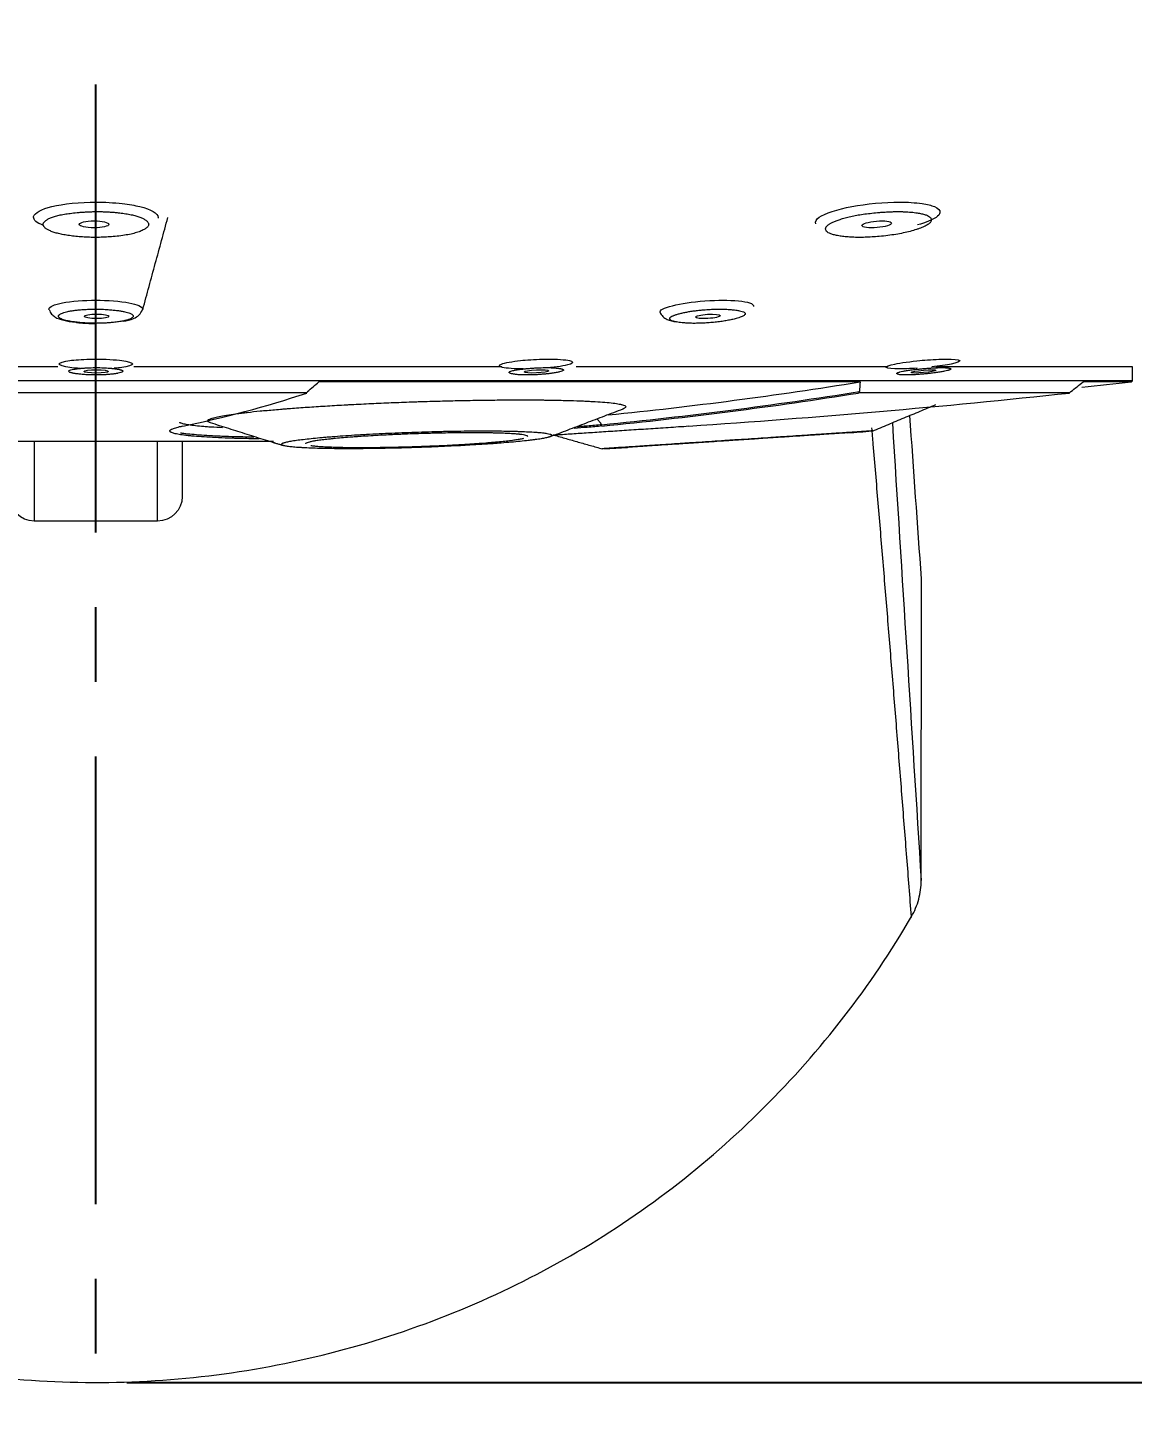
# Model space of a CAD drawing. Header units: inches. Extents: x 1105 to 1525, y -292 to 302.
# Drawn here: x 1222.83 to 1245.21, y 144.93 to 172.95 of the extents above; entities that cross this region are included whole.
import ezdxf

# ---------------------------------------------------------------- set-up
doc = ezdxf.new("R2010")
doc.units = ezdxf.units.IN
doc.header["$LTSCALE"] = 2.42
doc.header["$MEASUREMENT"] = 0
doc.header["$PDMODE"] = 3
doc.header["$PDSIZE"] = 0.3125
doc.linetypes.add('CENTER2', pattern=[1.125, 0.75, -0.125, 0.125, -0.125])
doc.layers.get('0').update_dxf_attribs({"linetype": 'CONTINUOUS'})
doc.layers.get('Defpoints').update_dxf_attribs({"linetype": 'CONTINUOUS'})
doc.layers.add('CENTER', color=1, linetype='CENTER2')
doc.layers.add('DIM', color=3, linetype='CONTINUOUS', lineweight=18)
doc.styles.get("Standard").update_dxf_attribs({"font": 'arial.ttf', "width": 0.8})
doc.dimstyles.new('ISO-25', dxfattribs={"dimtxt": 5, "dimasz": 2.5, "dimexe": 1.25, "dimexo": 0.625, "dimgap": 2, "dimtad": 1, "dimtih": 1, "dimtoh": 1, "dimdec": 1, "dimdsep": 46, "dimtxsty": 'Standard', "dimcen": 0, "dimclrd": 3, "dimclre": 3, "dimclrt": 4, "dimadec": 0, "dimazin": 0, "dimtfac": 1, "dimtdec": 1, "dimtmove": 0, "dimatfit": 3, "dimfxl": 1, "dimarcsym": 0})

# ---------------------------------------------------------------- blocks, each defined once
blk = doc.blocks.new('*D38')
at = {"layer": 'Defpoints', "color": 0, "transparency": 16777216}
for p in [(1224.209, 195.519), (1322.64, 195.519), (1224.209, 145.494)]:
    blk.add_point(p, dxfattribs=at)
at = {"layer": 'DIM', "color": 3, "lineweight": -2, "transparency": 16777216}
for p, q in [((1224.834, 195.519), (1323.89, 195.519)), ((1322.64, 190.519), (1322.64, 175.06)), ((1322.64, 150.494), (1322.64, 165.954)), ((1224.834, 145.494), (1323.89, 145.494))]:
    blk.add_line(p, q, dxfattribs=at)
at = {"layer": 'DIM', "color": 3, "transparency": 16777216}
for points in [[(1321.806, 190.519), (1323.473, 190.519), (1322.64, 195.519)], [(1321.806, 150.494), (1323.473, 150.494), (1322.64, 145.494)]]:
    blk.add_solid(points, dxfattribs=at)
at = {"layer": 'DIM', "color": 4, "transparency": 16777216, "insert": (1322.64, 170.507), "char_height": 5, "attachment_point": 5}
blk.add_mtext('50', dxfattribs=at)
blk = doc.blocks.new('*D41')
at = {"layer": 'Defpoints', "color": 0, "transparency": 16777216}
for p in [(1166.209, 175.449), (1282.209, 175.449), (1282.209, 120.66)]:
    blk.add_point(p, dxfattribs=at)
at = {"layer": 'DIM', "color": 3, "lineweight": -2, "transparency": 16777216}
for p, q in [((1166.209, 174.824), (1166.209, 119.41)), ((1282.209, 174.824), (1282.209, 119.41)), ((1171.209, 120.66), (1217.979, 120.66)), ((1277.209, 120.66), (1230.438, 120.66))]:
    blk.add_line(p, q, dxfattribs=at)
at = {"layer": 'DIM', "color": 3, "transparency": 16777216}
for points in [[(1171.209, 121.493), (1171.209, 119.826), (1166.209, 120.66)], [(1277.209, 121.493), (1277.209, 119.826), (1282.209, 120.66)]]:
    blk.add_solid(points, dxfattribs=at)
at = {"layer": 'DIM', "color": 4, "transparency": 16777216, "insert": (1224.209, 120.66), "char_height": 5, "attachment_point": 5}
blk.add_mtext('116', dxfattribs=at)

msp = doc.modelspace()

# ---------------------------------------------------------------- linework, layer by layer
at = {"linetype": 'Continuous', "lineweight": 18, "extrusion": (-1, -2.22045e-16, 0)}
for p, q in [((1223.442, 166.074), (1216.058, 166.074)), ((1232.435, 166.074), (1224.977, 166.074)), ((1240.248, 166.074), (1233.937, 166.074)), ((1245.209, 166.074), (1241.227, 166.074)), ((1245.209, 165.79), (1245.209, 166.074)), ((1245.209, 165.79), (1203.209, 165.79)), ((1239.691, 165.771), (1228.729, 165.771)), ((1245.189, 165.771), (1244.211, 165.771)), ((1245.189, 165.771), (1245.209, 165.79)), ((1228.485, 165.546), (1219.932, 165.546)), ((1228.494, 165.574), (1228.485, 165.546)), ((1239.659, 165.546), (1239.678, 165.574)), ((1243.936, 165.546), (1239.659, 165.546)), ((1243.964, 165.574), (1243.936, 165.546)), ((1227.81, 164.56), (1220.601, 164.56)), ((1225.959, 164.56), (1225.959, 163.449)), ((1225.459, 162.949), (1222.959, 162.949)), ((1240.931, 155.665), (1240.937, 161.781)), ((1240.937, 161.777), (1240.937, 161.781))]:
    msp.add_line(p, q, dxfattribs=at)
at = {"linetype": 'Continuous', "lineweight": 13, "extrusion": (-1, -2.22045e-16, 0)}
for p, q in [((1222.959, 164.56), (1222.959, 162.949)), ((1225.459, 162.949), (1225.459, 164.56))]:
    msp.add_line(p, q, dxfattribs=at)
at = {"linetype": 'Continuous', "lineweight": 18}
for radius, start, end in [(196.816, 275.82557, 276.11928), (197.316, 274.4284, 274.56944), (197.316, 272.9915, 273.12891)]:
    msp.add_arc((1224.209, 361.465), radius, start, end, dxfattribs=at)
at = {"linetype": 'Continuous', "lineweight": 18, "extrusion": (0, 0, -1)}
for centre, start, end in [((-1222.959, 163.449), 270, 0), ((-1225.459, 163.449), 180, 270)]:
    msp.add_arc(centre, 0.5, start, end, dxfattribs=at)
at = {"linetype": 'Continuous', "lineweight": 18}
for centre, major_axis, ratio in [((1224.172, 168.963), (-0.3, 0), 0.234091), ((1240.03, 168.963), (-0.299, -0.025), 0.219973), ((1224.225, 167.098), (-0.25, 0), 0.183197), ((1236.607, 167.098), (-0.249, -0.016), 0.172149), ((1224.218, 165.983), (0.25, 0), 0.132307), ((1233.135, 165.983), (0.25, 0.011), 0.124328), ((1240.977, 165.983), (0.249, 0.021), 0.101353)]:
    msp.add_ellipse(centre, major_axis=major_axis, ratio=ratio, dxfattribs=at)
for centre, major_axis, ratio, start_param, end_param in [((1225.909, 361.465), (0, -196.803), 0.660789, 0.066791, 0.106182), ((1221.897, 361.465), (0, -197.001), 0.31962, 0.06475, 0.104818), ((1226.039, 361.465), (0, 196.975), 0.660789, 3.206342, 3.246572), ((1226.039, 361.465), (0, 197.001), 0.660789, 3.206342, 3.24641), ((1223.728, 361.465), (0, -197.001), 0.980409, 0.06475, 0.104818), ((1239.865, 155.42), (-0.865, 0.502), 0.150777, 3.018026, 3.249394)]:
    msp.add_ellipse(centre, major_axis=major_axis, ratio=ratio, start_param=start_param, end_param=end_param, dxfattribs=at)
at = {"linetype": 'Continuous', "lineweight": 13}
for points, knots in [([(1222.948, 169.12), (1222.965, 169.195), (1223.109, 169.274), (1223.544, 169.379), (1223.897, 169.414), (1224.385, 169.414), (1224.573, 169.403), (1224.744, 169.384)], [0, 0, 0, 0, 0.375467, 0.375467, 0.775467, 0.775467, 1, 1, 1, 1]), ([(1224.744, 169.384), (1224.878, 169.369), (1225.001, 169.348), (1225.325, 169.269), (1225.471, 169.183), (1225.471, 169.099), (1225.47, 169.093), (1225.468, 169.086)], [0, 0, 0, 0, 0.288645, 0.288645, 0.946648, 0.946648, 1, 1, 1, 1]), ([(1238.794, 168.976), (1238.78, 169.018), (1238.803, 169.063), (1238.976, 169.184), (1239.237, 169.27), (1239.814, 169.379), (1240.196, 169.414), (1240.654, 169.414), (1240.815, 169.403), (1240.948, 169.384)], [0, 0, 0, 0, 0.176817, 0.176817, 0.498206, 0.498206, 0.819594, 0.819594, 1, 1, 1, 1]), ([(1240.948, 169.384), (1241.052, 169.369), (1241.139, 169.348), (1241.278, 169.291), (1241.315, 169.247), (1241.308, 169.199)], [0, 0, 0, 0, 0.421441, 0.421441, 1, 1, 1, 1]), ([(1223.257, 167.238), (1223.256, 167.241), (1223.256, 167.244), (1223.255, 167.29), (1223.371, 167.343), (1223.7, 167.404), (1223.98, 167.426), (1224.435, 167.426), (1224.717, 167.404), (1225.042, 167.344), (1225.161, 167.291), (1225.161, 167.244), (1225.161, 167.241), (1225.16, 167.238)], [0, 0, 0, 0, 0.016101, 0.016101, 0.257961, 0.257961, 0.499821, 0.499821, 0.741681, 0.741681, 0.983541, 0.983541, 1, 1, 1, 1]), ([(1235.642, 167.175), (1235.634, 167.198), (1235.65, 167.224), (1235.771, 167.29), (1235.977, 167.343), (1236.398, 167.404), (1236.702, 167.426), (1237.129, 167.426), (1237.354, 167.404), (1237.51, 167.356), (1237.538, 167.329), (1237.534, 167.301)], [0, 0, 0, 0, 0.127243, 0.127243, 0.36952, 0.36952, 0.611797, 0.611797, 0.854075, 0.854075, 1, 1, 1, 1]), ([(1240.733, 154.935), (1240.718, 155.135), (1240.687, 155.535), (1240.64, 156.135), (1240.593, 156.735), (1240.546, 157.335), (1240.499, 157.934), (1240.451, 158.533), (1240.403, 159.132), (1240.355, 159.73), (1240.307, 160.328), (1240.258, 160.926), (1240.209, 161.524), (1240.16, 162.121), (1240.11, 162.718), (1240.06, 163.315), (1240.01, 163.912), (1239.967, 164.42), (1239.941, 164.729), (1239.932, 164.839)], [0, 0, 0, 0, 0.060672, 0.12131, 0.181915, 0.242485, 0.303022, 0.363525, 0.423995, 0.48443, 0.544832, 0.6052, 0.665534, 0.725835, 0.786101, 0.846335, 0.906534, 0.9667, 1, 1, 1, 1])]:
    msp.add_open_spline(points, degree=3, knots=knots, dxfattribs=at)
at = {"linetype": 'Continuous', "lineweight": 18}
for points, knots in [([(1223.135, 168.945), (1223.016, 168.994), (1222.946, 169.052), (1222.946, 169.111), (1222.947, 169.116), (1222.948, 169.12)], [0, 0, 0, 0, 0.918804, 0.918804, 1, 1, 1, 1]), ([(1224.66, 169.199), (1224.633, 169.202), (1224.581, 169.207), (1224.5, 169.213), (1224.418, 169.218), (1224.336, 169.221), (1224.253, 169.222), (1224.169, 169.221), (1224.084, 169.219), (1223.999, 169.215), (1223.913, 169.209), (1223.809, 169.2), (1223.692, 169.187), (1223.57, 169.169), (1223.461, 169.148), (1223.368, 169.123), (1223.29, 169.095), (1223.239, 169.071), (1223.207, 169.051), (1223.188, 169.037), (1223.172, 169.023), (1223.159, 169.009), (1223.15, 168.995), (1223.144, 168.981), (1223.141, 168.967), (1223.142, 168.953), (1223.145, 168.939), (1223.152, 168.925), (1223.163, 168.91), (1223.176, 168.896), (1223.193, 168.882), (1223.222, 168.862), (1223.268, 168.836), (1223.341, 168.807), (1223.427, 168.781), (1223.528, 168.758), (1223.643, 168.738), (1223.77, 168.722), (1223.905, 168.709), (1224.042, 168.701), (1224.181, 168.698), (1224.32, 168.7), (1224.461, 168.707), (1224.607, 168.718), (1224.755, 168.736), (1224.894, 168.759), (1225.013, 168.788), (1225.113, 168.821), (1225.177, 168.852), (1225.219, 168.878), (1225.244, 168.898), (1225.262, 168.918), (1225.274, 168.938), (1225.28, 168.958), (1225.279, 168.978), (1225.271, 168.997), (1225.257, 169.017), (1225.237, 169.037), (1225.204, 169.061), (1225.156, 169.088), (1225.084, 169.117), (1224.999, 169.142), (1224.899, 169.165), (1224.786, 169.184), (1224.703, 169.194), (1224.66, 169.199)], [0, 0, 0, 0, 0.012643, 0.025015, 0.037203, 0.049295, 0.061385, 0.073564, 0.085922, 0.098545, 0.111515, 0.124906, 0.146872, 0.167908, 0.188379, 0.208679, 0.229213, 0.250373, 0.259612, 0.268709, 0.277687, 0.286569, 0.29538, 0.304147, 0.312893, 0.321647, 0.330432, 0.339276, 0.348203, 0.357237, 0.366403, 0.375722, 0.397463, 0.418362, 0.438776, 0.459088, 0.479687, 0.500944, 0.522196, 0.542662, 0.562752, 0.582899, 0.603531, 0.62505, 0.650607, 0.675301, 0.699794, 0.724762, 0.750845, 0.764026, 0.776904, 0.78954, 0.802003, 0.814362, 0.826688, 0.839052, 0.851528, 0.864183, 0.877084, 0.89839, 0.918878, 0.938903, 0.958845, 0.979088, 1, 1, 1, 1]), ([(1240.823, 169.199), (1240.802, 169.202), (1240.76, 169.207), (1240.693, 169.213), (1240.623, 169.218), (1240.549, 169.221), (1240.473, 169.222), (1240.393, 169.221), (1240.31, 169.219), (1240.225, 169.215), (1240.136, 169.209), (1240.026, 169.2), (1239.897, 169.187), (1239.756, 169.169), (1239.624, 169.148), (1239.501, 169.123), (1239.388, 169.095), (1239.306, 169.071), (1239.248, 169.051), (1239.21, 169.037), (1239.175, 169.023), (1239.143, 169.009), (1239.114, 168.995), (1239.089, 168.981), (1239.066, 168.967), (1239.047, 168.953), (1239.03, 168.939), (1239.016, 168.925), (1239.006, 168.91), (1238.999, 168.896), (1238.994, 168.882), (1238.992, 168.862), (1238.999, 168.836), (1239.026, 168.807), (1239.07, 168.781), (1239.133, 168.758), (1239.213, 168.738), (1239.309, 168.722), (1239.417, 168.709), (1239.535, 168.701), (1239.661, 168.698), (1239.795, 168.7), (1239.936, 168.707), (1240.091, 168.718), (1240.254, 168.736), (1240.418, 168.759), (1240.571, 168.788), (1240.711, 168.821), (1240.816, 168.852), (1240.892, 168.878), (1240.944, 168.898), (1240.99, 168.918), (1241.029, 168.938), (1241.063, 168.958), (1241.09, 168.978), (1241.111, 168.997), (1241.126, 169.017), (1241.135, 169.037), (1241.138, 169.061), (1241.131, 169.088), (1241.105, 169.117), (1241.061, 169.142), (1240.999, 169.165), (1240.92, 169.184), (1240.857, 169.194), (1240.823, 169.199)], [0, 0, 0, 0, 0.012643, 0.025015, 0.037203, 0.049295, 0.061385, 0.073564, 0.085922, 0.098545, 0.111515, 0.124906, 0.146872, 0.167908, 0.188379, 0.208679, 0.229213, 0.250373, 0.259612, 0.268709, 0.277687, 0.286569, 0.29538, 0.304147, 0.312893, 0.321647, 0.330432, 0.339276, 0.348203, 0.357237, 0.366403, 0.375722, 0.397463, 0.418362, 0.438776, 0.459088, 0.479687, 0.500944, 0.522196, 0.542662, 0.562752, 0.582899, 0.603531, 0.62505, 0.650607, 0.675301, 0.699794, 0.724762, 0.750845, 0.764026, 0.776904, 0.78954, 0.802003, 0.814362, 0.826688, 0.839052, 0.851528, 0.864183, 0.877084, 0.89839, 0.918878, 0.938903, 0.958845, 0.979088, 1, 1, 1, 1]), ([(1241.308, 169.199), (1241.303, 169.168), (1241.279, 169.136), (1241.162, 169.054), (1241.023, 168.999), (1240.853, 168.951)], [0, 0, 0, 0, 0.37532, 0.37532, 1, 1, 1, 1]), ([(1223.265, 167.237), (1223.277, 167.201), (1223.307, 167.141), (1223.409, 167.062), (1223.55, 167.016), (1223.71, 166.986), (1223.801, 166.978)], [0, 0, 0, 0, 0.162554, 0.313116, 0.647039, 1, 1, 1, 1]), ([(1223.967, 166.966), (1223.981, 166.965), (1224.008, 166.963), (1224.049, 166.961), (1224.09, 166.959), (1224.131, 166.958), (1224.173, 166.958), (1224.214, 166.957), (1224.255, 166.958), (1224.296, 166.959), (1224.337, 166.96), (1224.378, 166.962), (1224.419, 166.964), (1224.46, 166.967), (1224.501, 166.97), (1224.564, 166.976), (1224.646, 166.985), (1224.737, 166.999), (1224.814, 167.016), (1224.877, 167.034), (1224.925, 167.055), (1224.957, 167.076), (1224.971, 167.098), (1224.967, 167.119), (1224.943, 167.141), (1224.904, 167.16), (1224.854, 167.178), (1224.795, 167.193), (1224.726, 167.207), (1224.647, 167.218), (1224.558, 167.228), (1224.454, 167.237), (1224.339, 167.243), (1224.216, 167.246), (1224.097, 167.245), (1223.98, 167.24), (1223.876, 167.232), (1223.786, 167.222), (1223.709, 167.211), (1223.642, 167.198), (1223.583, 167.183), (1223.534, 167.166), (1223.501, 167.151), (1223.48, 167.139), (1223.468, 167.13), (1223.459, 167.122), (1223.453, 167.113), (1223.45, 167.105), (1223.45, 167.096), (1223.453, 167.088), (1223.458, 167.079), (1223.467, 167.071), (1223.478, 167.063), (1223.493, 167.054), (1223.51, 167.046), (1223.536, 167.036), (1223.572, 167.024), (1223.622, 167.011), (1223.678, 166.999), (1223.74, 166.989), (1223.81, 166.98), (1223.885, 166.972), (1223.939, 166.968), (1223.967, 166.966)], [0, 0, 0, 0, 0.00902, 0.017868, 0.026577, 0.035178, 0.043707, 0.052199, 0.060689, 0.069213, 0.077805, 0.086501, 0.095334, 0.104336, 0.113535, 0.122961, 0.148335, 0.172848, 0.197072, 0.221598, 0.246996, 0.272327, 0.296684, 0.32064, 0.344795, 0.369737, 0.39117, 0.412012, 0.432649, 0.453478, 0.474884, 0.497225, 0.523973, 0.549183, 0.573558, 0.597876, 0.622919, 0.643304, 0.663411, 0.683609, 0.704263, 0.725714, 0.748267, 0.758529, 0.768578, 0.778447, 0.78817, 0.797785, 0.807329, 0.816841, 0.826359, 0.835922, 0.845569, 0.855337, 0.865263, 0.875379, 0.893603, 0.911332, 0.928773, 0.946144, 0.963665, 0.98155, 1, 1, 1, 1]), ([(1224.76, 166.999), (1224.84, 167.008), (1224.953, 167.039), (1225.095, 167.123), (1225.137, 167.194), (1225.152, 167.238)], [0, 0, 0, 0, 0.427824, 0.693362, 1, 1, 1, 1]), ([(1235.642, 167.177), (1235.653, 167.147), (1235.689, 167.094), (1235.795, 167.023), (1235.897, 166.996), (1235.968, 166.987)], [0, 0, 0, 0, 0.310517, 0.595086, 1, 1, 1, 1]), ([(1236.121, 166.966), (1236.136, 166.965), (1236.164, 166.963), (1236.209, 166.96), (1236.255, 166.958), (1236.303, 166.957), (1236.351, 166.957), (1236.401, 166.958), (1236.452, 166.959), (1236.504, 166.961), (1236.557, 166.964), (1236.611, 166.967), (1236.688, 166.973), (1236.785, 166.982), (1236.898, 166.997), (1237.002, 167.014), (1237.098, 167.033), (1237.176, 167.053), (1237.238, 167.071), (1237.284, 167.087), (1237.32, 167.103), (1237.346, 167.119), (1237.363, 167.134), (1237.369, 167.149), (1237.366, 167.166), (1237.348, 167.183), (1237.309, 167.2), (1237.251, 167.214), (1237.174, 167.226), (1237.095, 167.235), (1237.023, 167.24), (1236.965, 167.243), (1236.905, 167.245), (1236.843, 167.246), (1236.781, 167.245), (1236.717, 167.244), (1236.652, 167.241), (1236.586, 167.237), (1236.51, 167.231), (1236.424, 167.223), (1236.331, 167.211), (1236.243, 167.198), (1236.16, 167.183), (1236.081, 167.166), (1236.023, 167.151), (1235.98, 167.138), (1235.953, 167.13), (1235.928, 167.121), (1235.906, 167.112), (1235.888, 167.104), (1235.872, 167.095), (1235.859, 167.087), (1235.849, 167.078), (1235.841, 167.07), (1235.837, 167.062), (1235.836, 167.053), (1235.837, 167.045), (1235.843, 167.035), (1235.855, 167.023), (1235.879, 167.01), (1235.91, 166.999), (1235.95, 166.989), (1235.999, 166.98), (1236.056, 166.972), (1236.099, 166.968), (1236.121, 166.966)], [0, 0, 0, 0, 0.011505, 0.022719, 0.0337, 0.04451, 0.055213, 0.065876, 0.076567, 0.087351, 0.098296, 0.109462, 0.120908, 0.146029, 0.17058, 0.195212, 0.220569, 0.247242, 0.266585, 0.285096, 0.302968, 0.320413, 0.337662, 0.354953, 0.37252, 0.397004, 0.421148, 0.445621, 0.471064, 0.49805, 0.513163, 0.527697, 0.541758, 0.55546, 0.568926, 0.582289, 0.59568, 0.609233, 0.623076, 0.643377, 0.663458, 0.683704, 0.70449, 0.726163, 0.74903, 0.759434, 0.769609, 0.779586, 0.7894, 0.799088, 0.808688, 0.818239, 0.827781, 0.837353, 0.846994, 0.856744, 0.866639, 0.876715, 0.894662, 0.912148, 0.929377, 0.946564, 0.963926, 0.981672, 1, 1, 1, 1]), ([(1223.801, 166.978), (1223.81, 166.977), (1223.906, 166.961), (1224.065, 166.954), (1224.195, 166.957), (1224.215, 166.958)], [0, 0, 0, 0, 0.085166, 0.862844, 1, 1, 1, 1]), ([(1223.897, 166.044), (1223.812, 166.049), (1223.734, 166.055), (1223.564, 166.078), (1223.462, 166.111), (1223.462, 166.155), (1223.565, 166.188), (1223.77, 166.216), (1223.933, 166.226), (1224.079, 166.231)], [0, 0, 0, 0, 0.139107, 0.139107, 0.451204, 0.451204, 0.763302, 0.763302, 1, 1, 1, 1]), ([(1224.079, 166.231), (1224.125, 166.232), (1224.169, 166.233), (1224.372, 166.233), (1224.618, 166.22), (1224.853, 166.188), (1224.955, 166.155), (1224.955, 166.111), (1224.852, 166.078), (1224.696, 166.057), (1224.642, 166.052), (1224.581, 166.048)], [0, 0, 0, 0, 0.067481, 0.067481, 0.346801, 0.346801, 0.626121, 0.626121, 0.905441, 0.905441, 1, 1, 1, 1]), ([(1232.866, 166.033), (1232.713, 166.033), (1232.519, 166.047), (1232.379, 166.078), (1232.367, 166.111), (1232.482, 166.155), (1232.663, 166.188), (1232.925, 166.216), (1233.106, 166.226), (1233.254, 166.231)], [0, 0, 0, 0, 0.264449, 0.264449, 0.531107, 0.531107, 0.797764, 0.797764, 1, 1, 1, 1]), ([(1233.254, 166.231), (1233.301, 166.232), (1233.345, 166.233), (1233.535, 166.233), (1233.732, 166.22), (1233.873, 166.188), (1233.885, 166.155), (1233.77, 166.111), (1233.589, 166.078), (1233.414, 166.06), (1233.385, 166.057), (1233.353, 166.055)], [0, 0, 0, 0, 0.070736, 0.070736, 0.36353, 0.36353, 0.656323, 0.656323, 0.949117, 0.949117, 1, 1, 1, 1]), ([(1240.848, 166.048), (1240.713, 166.039), (1240.571, 166.033), (1240.362, 166.033), (1240.238, 166.047), (1240.209, 166.078), (1240.289, 166.111), (1240.504, 166.155), (1240.741, 166.188), (1241.029, 166.216), (1241.206, 166.226), (1241.339, 166.231)], [0, 0, 0, 0, 0.151625, 0.151625, 0.377352, 0.377352, 0.603079, 0.603079, 0.828806, 0.828806, 1, 1, 1, 1]), ([(1241.339, 166.231), (1241.381, 166.232), (1241.419, 166.233), (1241.574, 166.233), (1241.698, 166.22), (1241.727, 166.188), (1241.647, 166.155), (1241.455, 166.116), (1241.29, 166.091), (1241.143, 166.074)], [0, 0, 0, 0, 0.079753, 0.079753, 0.409867, 0.409867, 0.739982, 0.739982, 1, 1, 1, 1]), ([(1224.116, 166.059), (1224.104, 166.058), (1224.08, 166.057), (1224.045, 166.056), (1224.011, 166.054), (1223.978, 166.052), (1223.946, 166.05), (1223.915, 166.047), (1223.886, 166.044), (1223.858, 166.041), (1223.831, 166.038), (1223.805, 166.034), (1223.781, 166.03), (1223.743, 166.023), (1223.699, 166.013), (1223.664, 166), (1223.652, 165.986), (1223.661, 165.975), (1223.677, 165.966), (1223.69, 165.961), (1223.707, 165.956), (1223.726, 165.951), (1223.749, 165.946), (1223.774, 165.942), (1223.803, 165.937), (1223.834, 165.933), (1223.869, 165.929), (1223.924, 165.923), (1224.001, 165.917), (1224.103, 165.912), (1224.208, 165.911), (1224.288, 165.912), (1224.345, 165.914), (1224.379, 165.915), (1224.411, 165.917), (1224.443, 165.919), (1224.473, 165.921), (1224.503, 165.924), (1224.531, 165.927), (1224.559, 165.93), (1224.585, 165.933), (1224.61, 165.937), (1224.635, 165.941), (1224.672, 165.948), (1224.716, 165.958), (1224.752, 165.971), (1224.765, 165.985), (1224.756, 165.996), (1224.744, 166.003), (1224.736, 166.007), (1224.727, 166.01), (1224.717, 166.014), (1224.705, 166.017), (1224.692, 166.02), (1224.679, 166.024), (1224.663, 166.027), (1224.647, 166.03), (1224.629, 166.033), (1224.611, 166.036), (1224.591, 166.038), (1224.569, 166.041), (1224.547, 166.044), (1224.511, 166.047), (1224.461, 166.052), (1224.395, 166.056), (1224.328, 166.059), (1224.258, 166.06), (1224.187, 166.06), (1224.14, 166.059), (1224.116, 166.059)], [0, 0, 0, 0, 0.010853, 0.021538, 0.032095, 0.042569, 0.053001, 0.063437, 0.073921, 0.084495, 0.095203, 0.106084, 0.11718, 0.128525, 0.161447, 0.192182, 0.222029, 0.252398, 0.264883, 0.277194, 0.289404, 0.301588, 0.313821, 0.326179, 0.338734, 0.351556, 0.364708, 0.378252, 0.411418, 0.442089, 0.471624, 0.501534, 0.511848, 0.522041, 0.532155, 0.542235, 0.552326, 0.562472, 0.572719, 0.583107, 0.593679, 0.604474, 0.615528, 0.626875, 0.660015, 0.69088, 0.72074, 0.750992, 0.759511, 0.767914, 0.77622, 0.784448, 0.792617, 0.800748, 0.80886, 0.816975, 0.825112, 0.833292, 0.841534, 0.84986, 0.858286, 0.866831, 0.875514, 0.897614, 0.91858, 0.938831, 0.958833, 0.979067, 1, 1, 1, 1]), ([(1233.233, 166.059), (1233.221, 166.058), (1233.196, 166.057), (1233.159, 166.056), (1233.122, 166.054), (1233.086, 166.052), (1233.05, 166.05), (1233.015, 166.047), (1232.98, 166.044), (1232.946, 166.041), (1232.912, 166.038), (1232.878, 166.034), (1232.845, 166.03), (1232.792, 166.023), (1232.725, 166.013), (1232.657, 166), (1232.61, 165.986), (1232.59, 165.975), (1232.584, 165.966), (1232.583, 165.961), (1232.585, 165.956), (1232.591, 165.951), (1232.6, 165.946), (1232.612, 165.942), (1232.628, 165.937), (1232.646, 165.933), (1232.669, 165.929), (1232.706, 165.923), (1232.763, 165.917), (1232.846, 165.912), (1232.94, 165.911), (1233.019, 165.912), (1233.077, 165.914), (1233.113, 165.915), (1233.148, 165.917), (1233.183, 165.919), (1233.217, 165.921), (1233.251, 165.924), (1233.285, 165.927), (1233.319, 165.93), (1233.352, 165.933), (1233.386, 165.937), (1233.418, 165.941), (1233.472, 165.948), (1233.539, 165.958), (1233.607, 165.971), (1233.655, 165.985), (1233.674, 165.996), (1233.68, 166.003), (1233.682, 166.007), (1233.683, 166.01), (1233.682, 166.014), (1233.68, 166.017), (1233.677, 166.02), (1233.672, 166.024), (1233.666, 166.027), (1233.659, 166.03), (1233.65, 166.033), (1233.639, 166.036), (1233.627, 166.038), (1233.614, 166.041), (1233.6, 166.044), (1233.576, 166.047), (1233.54, 166.052), (1233.489, 166.056), (1233.433, 166.059), (1233.371, 166.06), (1233.304, 166.06), (1233.257, 166.059), (1233.233, 166.059)], [0, 0, 0, 0, 0.010853, 0.021538, 0.032095, 0.042569, 0.053001, 0.063437, 0.073921, 0.084495, 0.095203, 0.106084, 0.11718, 0.128525, 0.161447, 0.192182, 0.222029, 0.252398, 0.264883, 0.277194, 0.289404, 0.301588, 0.313821, 0.326179, 0.338734, 0.351556, 0.364708, 0.378252, 0.411418, 0.442089, 0.471624, 0.501534, 0.511848, 0.522041, 0.532155, 0.542235, 0.552326, 0.562472, 0.572719, 0.583107, 0.593679, 0.604474, 0.615528, 0.626875, 0.660015, 0.69088, 0.72074, 0.750992, 0.759511, 0.767914, 0.77622, 0.784448, 0.792617, 0.800748, 0.80886, 0.816975, 0.825112, 0.833292, 0.841534, 0.84986, 0.858286, 0.866831, 0.875514, 0.897614, 0.91858, 0.938831, 0.958833, 0.979067, 1, 1, 1, 1]), ([(1241.262, 166.059), (1241.25, 166.058), (1241.228, 166.057), (1241.194, 166.056), (1241.159, 166.054), (1241.124, 166.052), (1241.088, 166.05), (1241.052, 166.047), (1241.016, 166.044), (1240.98, 166.041), (1240.943, 166.038), (1240.905, 166.034), (1240.868, 166.03), (1240.806, 166.023), (1240.724, 166.013), (1240.631, 166), (1240.555, 165.986), (1240.509, 165.975), (1240.481, 165.966), (1240.466, 165.961), (1240.453, 165.956), (1240.444, 165.951), (1240.438, 165.946), (1240.436, 165.942), (1240.437, 165.937), (1240.441, 165.933), (1240.448, 165.929), (1240.463, 165.923), (1240.493, 165.917), (1240.548, 165.912), (1240.62, 165.911), (1240.687, 165.912), (1240.74, 165.914), (1240.773, 165.915), (1240.806, 165.917), (1240.84, 165.919), (1240.874, 165.921), (1240.909, 165.924), (1240.945, 165.927), (1240.981, 165.93), (1241.017, 165.933), (1241.054, 165.937), (1241.092, 165.941), (1241.154, 165.948), (1241.236, 165.958), (1241.329, 165.971), (1241.405, 165.985), (1241.45, 165.996), (1241.474, 166.003), (1241.486, 166.007), (1241.496, 166.01), (1241.506, 166.014), (1241.513, 166.017), (1241.52, 166.02), (1241.525, 166.024), (1241.528, 166.027), (1241.53, 166.03), (1241.531, 166.033), (1241.53, 166.036), (1241.528, 166.038), (1241.525, 166.041), (1241.52, 166.044), (1241.511, 166.047), (1241.494, 166.052), (1241.464, 166.056), (1241.425, 166.059), (1241.379, 166.06), (1241.324, 166.06), (1241.283, 166.059), (1241.262, 166.059)], [0, 0, 0, 0, 0.010853, 0.021538, 0.032095, 0.042569, 0.053001, 0.063437, 0.073921, 0.084495, 0.095203, 0.106084, 0.11718, 0.128525, 0.161447, 0.192182, 0.222029, 0.252398, 0.264883, 0.277194, 0.289404, 0.301588, 0.313821, 0.326179, 0.338734, 0.351556, 0.364708, 0.378252, 0.411418, 0.442089, 0.471624, 0.501534, 0.511848, 0.522041, 0.532155, 0.542235, 0.552326, 0.562472, 0.572719, 0.583107, 0.593679, 0.604474, 0.615528, 0.626875, 0.660015, 0.69088, 0.72074, 0.750992, 0.759511, 0.767914, 0.77622, 0.784448, 0.792617, 0.800748, 0.80886, 0.816975, 0.825112, 0.833292, 0.841534, 0.84986, 0.858286, 0.866831, 0.875514, 0.897614, 0.91858, 0.938831, 0.958833, 0.979067, 1, 1, 1, 1]), ([(1226.527, 164.946), (1226.525, 164.947), (1226.524, 164.947), (1226.517, 164.95), (1226.512, 164.951), (1226.504, 164.955), (1226.5, 164.957), (1226.489, 164.963), (1226.484, 164.966), (1226.473, 164.978), (1226.472, 164.994), (1226.496, 165.01), (1226.525, 165.023), (1226.536, 165.027), (1226.561, 165.036), (1226.576, 165.04), (1226.623, 165.054), (1226.7, 165.072), (1226.801, 165.09), (1226.915, 165.108), (1226.978, 165.117), (1227.066, 165.129), (1227.084, 165.131), (1227.121, 165.136), (1227.14, 165.138), (1227.197, 165.145), (1227.237, 165.149), (1227.36, 165.163), (1227.447, 165.172), (1227.631, 165.19), (1227.728, 165.199), (1227.881, 165.212), (1227.933, 165.216), (1228.014, 165.223), (1228.041, 165.225), (1228.096, 165.229), (1228.123, 165.231), (1228.262, 165.242), (1228.491, 165.259), (1228.732, 165.274), (1228.98, 165.29), (1229.107, 165.297), (1229.271, 165.306), (1229.304, 165.308), (1229.37, 165.311), (1229.469, 165.317), (1229.569, 165.322), (1229.77, 165.331), (1230.04, 165.344), (1230.315, 165.355), (1230.522, 165.362), (1230.592, 165.365), (1230.697, 165.368), (1230.732, 165.37), (1230.802, 165.372), (1230.837, 165.373), (1231.011, 165.378), (1231.149, 165.382), (1231.424, 165.389), (1231.559, 165.392), (1231.829, 165.398), (1231.962, 165.4), (1232.128, 165.402), (1232.161, 165.402), (1232.226, 165.403), (1232.324, 165.404), (1232.42, 165.405), (1232.608, 165.406), (1232.731, 165.406), (1232.969, 165.406), (1233.085, 165.406), (1233.225, 165.404), (1233.253, 165.404), (1233.309, 165.404), (1233.336, 165.403), (1233.418, 165.402), (1233.471, 165.401), (1233.626, 165.398), (1233.824, 165.394), (1234.002, 165.387), (1234.128, 165.382), (1234.189, 165.379), (1234.247, 165.376), (1234.285, 165.374), (1234.304, 165.373), (1234.396, 165.367), (1234.53, 165.358), (1234.695, 165.342), (1234.779, 165.329), (1234.822, 165.321), (1234.831, 165.319), (1234.847, 165.316), (1234.854, 165.314), (1234.875, 165.309), (1234.888, 165.306), (1234.919, 165.295), (1234.933, 165.287), (1234.948, 165.272), (1234.949, 165.264), (1234.94, 165.252), (1234.935, 165.248), (1234.923, 165.239), (1234.915, 165.235), (1234.899, 165.228), (1234.893, 165.226), (1234.887, 165.223)], [0, 0, 0, 0, 0.002036, 0.002036, 0.009107, 0.009107, 0.016177, 0.016177, 0.030318, 0.030318, 0.058599, 0.08688, 0.08688, 0.101021, 0.101021, 0.115162, 0.115162, 0.143443, 0.171724, 0.171724, 0.200006, 0.200006, 0.207076, 0.207076, 0.214146, 0.214146, 0.228287, 0.228287, 0.256568, 0.256568, 0.28485, 0.28485, 0.298991, 0.298991, 0.306061, 0.306061, 0.313131, 0.313131, 0.341413, 0.369694, 0.369694, 0.397975, 0.397975, 0.405046, 0.405046, 0.412116, 0.426257, 0.426257, 0.454538, 0.482819, 0.482819, 0.49696, 0.49696, 0.50403, 0.50403, 0.511101, 0.511101, 0.539382, 0.539382, 0.567663, 0.567663, 0.595945, 0.595945, 0.603015, 0.603015, 0.610085, 0.624226, 0.624226, 0.652507, 0.652507, 0.680789, 0.680789, 0.687859, 0.687859, 0.694929, 0.694929, 0.70907, 0.70907, 0.737351, 0.765633, 0.765633, 0.779773, 0.786844, 0.786844, 0.793914, 0.793914, 0.822195, 0.850477, 0.878758, 0.878758, 0.885828, 0.885828, 0.892899, 0.892899, 0.907039, 0.907039, 0.935321, 0.935321, 0.963602, 0.963602, 0.977743, 0.977743, 0.991883, 0.991883, 1, 1, 1, 1]), ([(1227.518, 164.616), (1227.514, 164.616), (1227.401, 164.618), (1227.292, 164.62), (1227.139, 164.624), (1227.089, 164.625), (1227.016, 164.627), (1226.991, 164.628), (1226.943, 164.629), (1226.825, 164.633), (1226.628, 164.641), (1226.396, 164.654), (1226.261, 164.664), (1226.168, 164.672), (1226.139, 164.675), (1226.096, 164.679), (1226.082, 164.681), (1226.056, 164.684), (1225.99, 164.691), (1225.89, 164.705), (1225.792, 164.726), (1225.75, 164.74), (1225.728, 164.752), (1225.722, 164.756), (1225.713, 164.764), (1225.711, 164.768), (1225.707, 164.78), (1225.714, 164.797), (1225.761, 164.822), (1225.817, 164.84), (1225.868, 164.854), (1225.886, 164.859), (1225.927, 164.868), (1225.948, 164.872), (1225.971, 164.877)], [0, 0, 0, 0, 0.002387, 0.073645, 0.073645, 0.109274, 0.109274, 0.127089, 0.127089, 0.144903, 0.216161, 0.287419, 0.358677, 0.358677, 0.394306, 0.394306, 0.412121, 0.412121, 0.429935, 0.501194, 0.572452, 0.64371, 0.64371, 0.679339, 0.679339, 0.714968, 0.714968, 0.786226, 0.857484, 0.928742, 0.928742, 0.964371, 0.964371, 1, 1, 1, 1]), ([(1225.901, 164.953), (1225.903, 164.952), (1225.905, 164.951), (1225.91, 164.948), (1225.914, 164.947), (1225.923, 164.943), (1225.937, 164.938), (1225.954, 164.932), (1225.993, 164.922), (1226.055, 164.909), (1226.141, 164.897), (1226.238, 164.885), (1226.292, 164.88), (1226.367, 164.873), (1226.383, 164.872), (1226.414, 164.869), (1226.462, 164.866), (1226.513, 164.862), (1226.619, 164.856), (1226.694, 164.851), (1226.774, 164.848), (1226.774, 164.848)], [0, 0, 0, 0, 0.022553, 0.022553, 0.063259, 0.063259, 0.103966, 0.185379, 0.185379, 0.348206, 0.511032, 0.511032, 0.673859, 0.673859, 0.714565, 0.714565, 0.755272, 0.836685, 0.836685, 0.999512, 1, 1, 1, 1]), ([(1230.475, 164.746), (1230.385, 164.742), (1230.296, 164.739), (1230.119, 164.731), (1230.033, 164.727), (1229.861, 164.718), (1229.777, 164.714), (1229.672, 164.708), (1229.652, 164.707), (1229.61, 164.704), (1229.589, 164.703), (1229.528, 164.7), (1229.488, 164.697), (1229.368, 164.69), (1229.214, 164.679), (1229.069, 164.669), (1228.964, 164.66), (1228.929, 164.657), (1228.862, 164.652), (1228.828, 164.649), (1228.731, 164.64), (1228.609, 164.629), (1228.5, 164.617), (1228.398, 164.605), (1228.351, 164.6), (1228.286, 164.591), (1228.265, 164.588), (1228.226, 164.582), (1228.207, 164.579), (1228.154, 164.57), (1228.093, 164.558), (1228.048, 164.547), (1228.02, 164.538), (1228.012, 164.536), (1228.001, 164.531), (1227.998, 164.53), (1227.992, 164.527), (1227.989, 164.526), (1227.976, 164.519), (1227.965, 164.509), (1227.97, 164.499), (1227.984, 164.489), (1227.996, 164.484), (1228.016, 164.478), (1228.02, 164.477), (1228.029, 164.475), (1228.044, 164.472), (1228.061, 164.469), (1228.098, 164.462), (1228.156, 164.455), (1228.231, 164.448), (1228.293, 164.443), (1228.315, 164.442), (1228.349, 164.439), (1228.361, 164.439), (1228.385, 164.437), (1228.445, 164.434), (1228.563, 164.428), (1228.681, 164.424), (1228.805, 164.421), (1228.871, 164.42), (1229.009, 164.418), (1229.08, 164.417), (1229.227, 164.416), (1229.303, 164.416), (1229.459, 164.416), (1229.54, 164.416), (1229.664, 164.418), (1229.706, 164.418), (1229.791, 164.419), (1229.834, 164.42), (1229.963, 164.421), (1230.137, 164.425), (1230.314, 164.429), (1230.448, 164.432), (1230.515, 164.434), (1230.583, 164.436), (1230.628, 164.438), (1230.65, 164.438), (1230.763, 164.442), (1230.943, 164.448), (1231.12, 164.456), (1231.296, 164.463), (1231.383, 164.467), (1231.491, 164.473), (1231.513, 164.474), (1231.556, 164.476), (1231.577, 164.477), (1231.641, 164.48), (1231.684, 164.483), (1231.809, 164.49), (1231.971, 164.499), (1232.125, 164.51), (1232.238, 164.517), (1232.275, 164.52), (1232.349, 164.526), (1232.385, 164.528), (1232.491, 164.537), (1232.625, 164.548), (1232.748, 164.559), (1232.864, 164.571), (1232.919, 164.577), (1232.996, 164.586), (1233.021, 164.589), (1233.068, 164.595), (1233.091, 164.598), (1233.156, 164.606), (1233.194, 164.612), (1233.264, 164.624), (1233.295, 164.63), (1233.335, 164.639), (1233.348, 164.641), (1233.365, 164.646), (1233.37, 164.647), (1233.38, 164.65), (1233.385, 164.651), (1233.409, 164.658), (1233.437, 164.67), (1233.449, 164.68), (1233.452, 164.69), (1233.449, 164.696), (1233.44, 164.702), (1233.438, 164.703), (1233.433, 164.705), (1233.425, 164.709), (1233.401, 164.717), (1233.371, 164.723), (1233.321, 164.732), (1233.292, 164.735), (1233.242, 164.741), (1233.224, 164.743), (1233.196, 164.745), (1233.186, 164.746), (1233.166, 164.748), (1233.115, 164.752), (1233.013, 164.758), (1232.908, 164.763), (1232.825, 164.767), (1232.781, 164.768), (1232.736, 164.77), (1232.705, 164.77), (1232.69, 164.771), (1232.611, 164.773), (1232.48, 164.776), (1232.339, 164.777), (1232.193, 164.778), (1232.117, 164.779), (1231.999, 164.778), (1231.959, 164.778), (1231.877, 164.778), (1231.836, 164.778), (1231.712, 164.777), (1231.628, 164.776), (1231.457, 164.773), (1231.371, 164.771), (1231.239, 164.769), (1231.173, 164.767), (1231.106, 164.765), (1231.061, 164.764), (1231.038, 164.764), (1230.926, 164.761), (1230.836, 164.758), (1230.656, 164.752), (1230.565, 164.749), (1230.475, 164.746)], [0, 0, 0, 0, 0.015625, 0.015625, 0.03125, 0.03125, 0.046875, 0.046875, 0.050781, 0.050781, 0.054687, 0.054687, 0.0625, 0.0625, 0.078125, 0.09375, 0.09375, 0.101562, 0.101562, 0.109375, 0.109375, 0.125, 0.140625, 0.140625, 0.15625, 0.15625, 0.164062, 0.164062, 0.171875, 0.171875, 0.1875, 0.203125, 0.203125, 0.210937, 0.210937, 0.214844, 0.214844, 0.21875, 0.21875, 0.234375, 0.25, 0.25, 0.265625, 0.265625, 0.269531, 0.269531, 0.273437, 0.28125, 0.28125, 0.296875, 0.3125, 0.3125, 0.320312, 0.320312, 0.324219, 0.324219, 0.328125, 0.34375, 0.359375, 0.359375, 0.375, 0.375, 0.390625, 0.390625, 0.40625, 0.40625, 0.421875, 0.421875, 0.429687, 0.429687, 0.4375, 0.4375, 0.453125, 0.46875, 0.46875, 0.476562, 0.480469, 0.480469, 0.484375, 0.484375, 0.5, 0.515625, 0.515625, 0.53125, 0.53125, 0.535156, 0.535156, 0.539062, 0.539062, 0.546875, 0.546875, 0.5625, 0.578125, 0.578125, 0.585937, 0.585937, 0.59375, 0.59375, 0.609375, 0.625, 0.625, 0.640625, 0.640625, 0.648437, 0.648437, 0.65625, 0.65625, 0.671875, 0.671875, 0.6875, 0.6875, 0.695312, 0.695312, 0.699219, 0.699219, 0.703125, 0.703125, 0.71875, 0.734375, 0.734375, 0.75, 0.75, 0.753906, 0.753906, 0.757812, 0.765625, 0.78125, 0.78125, 0.796875, 0.796875, 0.804687, 0.804687, 0.808594, 0.808594, 0.8125, 0.828125, 0.84375, 0.84375, 0.851562, 0.855469, 0.855469, 0.859375, 0.859375, 0.875, 0.890625, 0.890625, 0.90625, 0.90625, 0.914062, 0.914062, 0.921875, 0.921875, 0.9375, 0.9375, 0.953125, 0.953125, 0.960937, 0.964844, 0.964844, 0.96875, 0.96875, 0.984375, 0.984375, 1, 1, 1, 1]), ([(1233.471, 164.695), (1233.522, 164.698), (1233.672, 164.708), (1233.934, 164.726), (1234.158, 164.74), (1234.332, 164.752), (1234.391, 164.756), (1234.511, 164.764), (1234.572, 164.768), (1234.757, 164.78), (1235.007, 164.797), (1235.398, 164.822), (1235.668, 164.84), (1235.875, 164.854), (1235.944, 164.859), (1236.084, 164.868), (1236.154, 164.872), (1236.225, 164.877)], [0, 0, 0, 0, 0.071125, 0.203822, 0.336518, 0.336518, 0.402866, 0.402866, 0.469215, 0.469215, 0.601911, 0.734607, 0.867304, 0.867304, 0.933652, 0.933652, 1, 1, 1, 1]), ([(1234.462, 164.877), (1234.367, 164.868), (1234.185, 164.851), (1233.99, 164.835), (1233.899, 164.827)], [0, 0, 0, 0, 0.545108, 1, 1, 1, 1]), ([(1234.461, 164.903), (1234.366, 164.894), (1234.266, 164.885), (1234.136, 164.874), (1234.11, 164.872), (1234.057, 164.868), (1234.014, 164.864), (1233.971, 164.861), (1233.955, 164.859)], [0, 0, 0, 0, 0.606612, 0.606612, 0.758265, 0.758265, 0.909919, 1, 1, 1, 1]), ([(1239.954, 164.778), (1239.954, 164.778), (1239.954, 164.778), (1239.953, 164.778), (1239.951, 164.778), (1239.945, 164.778), (1239.941, 164.778), (1239.925, 164.777), (1239.91, 164.776), (1239.871, 164.773), (1239.847, 164.771), (1239.806, 164.769), (1239.783, 164.767), (1239.758, 164.765), (1239.741, 164.764), (1239.732, 164.764), (1239.687, 164.761), (1239.647, 164.758), (1239.559, 164.752), (1239.511, 164.749), (1239.459, 164.746)], [0, 0, 0, 0, 0.017093, 0.017093, 0.099002, 0.099002, 0.180911, 0.180911, 0.344729, 0.344729, 0.508547, 0.508547, 0.590455, 0.63141, 0.63141, 0.672364, 0.672364, 0.836182, 0.836182, 1, 1, 1, 1]), ([(1227.409, 164.651), (1227.333, 164.652), (1227.156, 164.655), (1226.991, 164.66), (1226.852, 164.664), (1226.784, 164.667), (1226.719, 164.669), (1226.676, 164.671), (1226.655, 164.672), (1226.55, 164.677), (1226.395, 164.686), (1226.194, 164.702), (1226.082, 164.713), (1226.006, 164.722), (1225.982, 164.724), (1225.947, 164.729), (1225.935, 164.731), (1225.923, 164.733)], [0, 0, 0, 0, 0.108739, 0.26287, 0.26287, 0.339935, 0.378468, 0.378468, 0.417001, 0.417001, 0.571131, 0.725262, 0.879393, 0.879393, 0.956458, 0.956458, 1, 1, 1, 1]), ([(1232.959, 164.665), (1232.959, 164.667), (1232.958, 164.668), (1232.956, 164.671), (1232.954, 164.673), (1232.948, 164.677), (1232.944, 164.679), (1232.93, 164.685), (1232.903, 164.693), (1232.863, 164.699), (1232.827, 164.704), (1232.808, 164.706), (1232.787, 164.709), (1232.773, 164.71), (1232.765, 164.711), (1232.727, 164.714), (1232.66, 164.72), (1232.54, 164.726), (1232.449, 164.73), (1232.376, 164.732), (1232.351, 164.733), (1232.299, 164.734), (1232.273, 164.735), (1232.192, 164.737), (1232.08, 164.738), (1231.959, 164.739), (1231.865, 164.739), (1231.833, 164.739), (1231.768, 164.739), (1231.735, 164.739), (1231.636, 164.739), (1231.5, 164.738), (1231.291, 164.735), (1231.147, 164.732), (1231.037, 164.729), (1231, 164.728), (1230.927, 164.726), (1230.89, 164.725), (1230.78, 164.722), (1230.633, 164.717), (1230.487, 164.712), (1230.377, 164.707), (1230.34, 164.706), (1230.286, 164.703), (1230.267, 164.702), (1230.231, 164.701), (1230.141, 164.697), (1229.982, 164.689), (1229.777, 164.677), (1229.646, 164.669), (1229.55, 164.663), (1229.518, 164.661), (1229.456, 164.656), (1229.426, 164.654), (1229.337, 164.648), (1229.222, 164.639), (1229.116, 164.629), (1229.041, 164.622), (1229.016, 164.62), (1228.968, 164.615), (1228.945, 164.612), (1228.878, 164.605), (1228.794, 164.596), (1228.723, 164.586), (1228.675, 164.579), (1228.651, 164.575), (1228.63, 164.571), (1228.616, 164.569), (1228.609, 164.568), (1228.577, 164.562), (1228.532, 164.552), (1228.485, 164.538), (1228.468, 164.53), (1228.462, 164.524), (1228.461, 164.523), (1228.46, 164.521), (1228.459, 164.52), (1228.459, 164.518), (1228.459, 164.517), (1228.459, 164.517)], [0, 0, 0, 0, 0.010099, 0.010099, 0.025732, 0.025732, 0.041365, 0.041365, 0.072631, 0.103896, 0.103896, 0.119529, 0.127345, 0.127345, 0.135162, 0.135162, 0.166428, 0.197693, 0.228959, 0.228959, 0.244592, 0.244592, 0.260224, 0.260224, 0.29149, 0.322756, 0.322756, 0.338389, 0.338389, 0.354021, 0.354021, 0.385287, 0.416553, 0.447818, 0.447818, 0.463451, 0.463451, 0.479084, 0.479084, 0.51035, 0.541615, 0.541615, 0.557248, 0.557248, 0.565065, 0.565065, 0.572881, 0.604147, 0.635412, 0.666678, 0.666678, 0.682311, 0.682311, 0.697944, 0.697944, 0.729209, 0.760475, 0.760475, 0.776108, 0.776108, 0.791741, 0.791741, 0.823006, 0.854272, 0.854272, 0.869905, 0.877721, 0.877721, 0.885538, 0.885538, 0.916803, 0.948069, 0.979335, 0.979335, 0.987151, 0.987151, 0.994968, 0.994968, 1, 1, 1, 1]), ([(1228.565, 164.481), (1228.569, 164.48), (1228.573, 164.48), (1228.601, 164.476), (1228.656, 164.47), (1228.756, 164.462), (1228.836, 164.458), (1228.9, 164.455), (1228.923, 164.454), (1228.969, 164.452), (1228.993, 164.451), (1229.065, 164.449), (1229.167, 164.446), (1229.279, 164.444), (1229.367, 164.443), (1229.397, 164.443), (1229.458, 164.443), (1229.489, 164.442), (1229.583, 164.442), (1229.712, 164.442), (1229.914, 164.444), (1230.054, 164.446), (1230.144, 164.448), (1230.162, 164.448), (1230.198, 164.449), (1230.252, 164.45), (1230.307, 164.451), (1230.416, 164.454), (1230.561, 164.457), (1230.708, 164.462), (1230.819, 164.466), (1230.856, 164.467), (1230.93, 164.47), (1230.967, 164.472), (1231.077, 164.476), (1231.221, 164.482), (1231.362, 164.489), (1231.467, 164.495), (1231.501, 164.497), (1231.57, 164.5), (1231.604, 164.502), (1231.705, 164.508), (1231.836, 164.516), (1232.021, 164.529), (1232.136, 164.538), (1232.206, 164.544), (1232.219, 164.545), (1232.247, 164.548), (1232.26, 164.549), (1232.3, 164.552), (1232.326, 164.555), (1232.401, 164.562), (1232.496, 164.571), (1232.58, 164.581), (1232.638, 164.588), (1232.657, 164.591), (1232.693, 164.596), (1232.71, 164.598), (1232.759, 164.605), (1232.818, 164.615), (1232.863, 164.625), (1232.882, 164.629)], [0, 0, 0, 0, 0.006989, 0.006989, 0.045182, 0.083375, 0.121568, 0.121568, 0.140664, 0.140664, 0.15976, 0.15976, 0.197953, 0.236146, 0.236146, 0.255242, 0.255242, 0.274338, 0.274338, 0.312531, 0.350724, 0.388917, 0.388917, 0.398465, 0.398465, 0.408013, 0.427109, 0.427109, 0.465302, 0.503495, 0.503495, 0.522591, 0.522591, 0.541687, 0.541687, 0.57988, 0.618073, 0.618073, 0.637169, 0.637169, 0.656266, 0.656266, 0.694458, 0.732651, 0.770844, 0.770844, 0.780392, 0.780392, 0.78994, 0.78994, 0.809036, 0.809036, 0.847229, 0.885422, 0.885422, 0.904518, 0.904518, 0.923615, 0.923615, 0.961807, 1, 1, 1, 1]), ([(1239.459, 164.746), (1239.408, 164.742), (1239.353, 164.739), (1239.236, 164.731), (1239.175, 164.727), (1239.046, 164.718), (1238.978, 164.714), (1238.89, 164.708), (1238.872, 164.707), (1238.835, 164.704), (1238.817, 164.703), (1238.761, 164.7), (1238.724, 164.697), (1238.61, 164.69), (1238.455, 164.679), (1238.291, 164.669), (1238.166, 164.66), (1238.124, 164.657), (1238.038, 164.652), (1237.995, 164.649), (1237.865, 164.64), (1237.691, 164.629), (1237.514, 164.617), (1237.336, 164.605), (1237.247, 164.6), (1237.112, 164.591), (1237.066, 164.588), (1236.976, 164.582), (1236.932, 164.579), (1236.798, 164.57), (1236.622, 164.558), (1236.45, 164.547), (1236.322, 164.538), (1236.279, 164.536), (1236.216, 164.531), (1236.195, 164.53), (1236.153, 164.527), (1236.049, 164.52), (1235.868, 164.509), (1235.717, 164.499), (1235.569, 164.489), (1235.498, 164.484), (1235.412, 164.478), (1235.394, 164.477), (1235.361, 164.475), (1235.311, 164.472), (1235.263, 164.469), (1235.17, 164.462), (1235.053, 164.455), (1234.949, 164.448), (1234.877, 164.443), (1234.853, 164.442), (1234.82, 164.439), (1234.809, 164.439), (1234.787, 164.437), (1234.735, 164.434), (1234.652, 164.428), (1234.594, 164.424), (1234.545, 164.421), (1234.524, 164.42), (1234.491, 164.418), (1234.479, 164.417), (1234.466, 164.416), (1234.463, 164.416), (1234.463, 164.416)], [0, 0, 0, 0, 0.038755, 0.038755, 0.07751, 0.07751, 0.116265, 0.116265, 0.125954, 0.125954, 0.135642, 0.135642, 0.15502, 0.15502, 0.193775, 0.23253, 0.23253, 0.251907, 0.251907, 0.271285, 0.271285, 0.31004, 0.348794, 0.348794, 0.387549, 0.387549, 0.406927, 0.406927, 0.426304, 0.426304, 0.465059, 0.503814, 0.503814, 0.523192, 0.523192, 0.53288, 0.53288, 0.542569, 0.581324, 0.620079, 0.620079, 0.658834, 0.658834, 0.668523, 0.668523, 0.678211, 0.697589, 0.697589, 0.736344, 0.775099, 0.775099, 0.794476, 0.794476, 0.804165, 0.804165, 0.813854, 0.852609, 0.891364, 0.891364, 0.930119, 0.930119, 0.968873, 0.968873, 1, 1, 1, 1]), ([(1239.459, 164.739), (1239.459, 164.739), (1239.458, 164.739), (1239.458, 164.739), (1239.456, 164.739), (1239.449, 164.739), (1239.432, 164.738), (1239.385, 164.735), (1239.34, 164.732), (1239.301, 164.729), (1239.287, 164.728), (1239.257, 164.726), (1239.242, 164.725), (1239.193, 164.722), (1239.121, 164.717), (1239.038, 164.712), (1238.97, 164.707), (1238.947, 164.706), (1238.911, 164.703), (1238.899, 164.702), (1238.874, 164.701), (1238.812, 164.697), (1238.693, 164.689), (1238.52, 164.677), (1238.396, 164.669), (1238.3, 164.663), (1238.267, 164.661), (1238.202, 164.656), (1238.169, 164.654), (1238.068, 164.648), (1237.932, 164.639), (1237.791, 164.629), (1237.683, 164.622), (1237.647, 164.62), (1237.574, 164.615), (1237.537, 164.612), (1237.428, 164.605), (1237.281, 164.596), (1237.135, 164.586), (1237.025, 164.579), (1236.97, 164.575), (1236.915, 164.571), (1236.879, 164.569), (1236.86, 164.568), (1236.769, 164.562), (1236.625, 164.552), (1236.416, 164.538), (1236.281, 164.53), (1236.198, 164.524), (1236.181, 164.523), (1236.149, 164.521), (1236.132, 164.52), (1236.084, 164.517), (1236.052, 164.514), (1235.958, 164.508), (1235.837, 164.5), (1235.726, 164.493), (1235.645, 164.488), (1235.619, 164.486), (1235.567, 164.482), (1235.542, 164.481), (1235.469, 164.476), (1235.377, 164.47), (1235.258, 164.462), (1235.19, 164.458), (1235.144, 164.455), (1235.13, 164.454), (1235.103, 164.452), (1235.09, 164.451), (1235.054, 164.449), (1235.014, 164.446), (1234.988, 164.444), (1234.973, 164.443), (1234.969, 164.443), (1234.963, 164.443), (1234.961, 164.442), (1234.959, 164.442), (1234.959, 164.442), (1234.959, 164.442)], [0, 0, 0, 0, 0.005127, 0.005127, 0.020756, 0.020756, 0.052012, 0.083269, 0.114525, 0.114525, 0.130153, 0.130153, 0.145782, 0.145782, 0.177038, 0.208295, 0.208295, 0.223923, 0.223923, 0.231737, 0.231737, 0.239551, 0.270808, 0.302064, 0.333321, 0.333321, 0.348949, 0.348949, 0.364577, 0.364577, 0.395834, 0.42709, 0.42709, 0.442719, 0.442719, 0.458347, 0.458347, 0.489603, 0.52086, 0.52086, 0.536488, 0.544302, 0.544302, 0.552116, 0.552116, 0.583373, 0.614629, 0.645886, 0.645886, 0.6537, 0.6537, 0.661514, 0.661514, 0.677142, 0.677142, 0.708399, 0.739655, 0.739655, 0.755284, 0.755284, 0.770912, 0.770912, 0.802168, 0.833425, 0.864681, 0.864681, 0.88031, 0.88031, 0.895938, 0.895938, 0.927195, 0.958451, 0.958451, 0.974079, 0.974079, 0.989708, 0.989708, 1, 1, 1, 1]), ([(1240.733, 154.935), (1240.765, 154.99), (1240.794, 155.047), (1240.843, 155.165), (1240.864, 155.226), (1240.897, 155.349), (1240.91, 155.412), (1240.927, 155.539), (1240.931, 155.602), (1240.931, 155.665)], [0, 0, 0, 0, 0.25, 0.25, 0.5, 0.5, 0.75, 0.75, 1, 1, 1, 1]), ([(1207.684, 154.935), (1208.518, 153.497), (1209.55, 152.172), (1211.33, 150.415), (1211.962, 149.867), (1213.293, 148.86), (1213.992, 148.4), (1216.172, 147.167), (1217.738, 146.539), (1220.975, 145.698), (1222.647, 145.486), (1225.982, 145.503), (1227.645, 145.733), (1230.853, 146.601), (1232.397, 147.239), (1235.259, 148.887), (1236.575, 149.899), (1238.902, 152.217), (1239.913, 153.523), (1240.733, 154.935)], [0, 0, 0, 0, 0.125, 0.125, 0.1875, 0.1875, 0.25, 0.25, 0.375, 0.375, 0.5, 0.5, 0.625, 0.625, 0.75, 0.75, 0.875, 0.875, 1, 1, 1, 1])]:
    msp.add_open_spline(points, degree=3, knots=knots, dxfattribs=at)
for points, degree in [([(1225.16, 167.238), (1225.668, 169.101)], 1), ([(1228.494, 165.574), (1228.572, 165.64), (1228.651, 165.705), (1228.729, 165.771)], 3), ([(1239.691, 165.771), (1239.687, 165.705), (1239.683, 165.64), (1239.678, 165.574)], 3), ([(1243.964, 165.574), (1244.047, 165.64), (1244.129, 165.705), (1244.211, 165.771)], 3), ([(1233.404, 164.657), (1234.89, 165.224)], 1), ([(1239.945, 164.775), (1241.227, 165.311)], 1), ([(1240.937, 161.781), (1240.858, 162.886), (1240.779, 163.99), (1240.7, 165.093)], 3), ([(1226.525, 164.947), (1228.009, 164.48)], 1), ([(1234.461, 164.903), (1234.364, 165.024)], 1), ([(1227.756, 164.56), (1228.008, 164.481)], 1), ([(1233.494, 164.692), (1234.472, 164.413)], 1)]:
    msp.add_open_spline(points, degree=degree, dxfattribs=at)
at = {"linetype": 'Continuous', "lineweight": 13}
msp.add_open_spline([(1240.347, 164.941), (1240.542, 161.843), (1240.736, 158.752), (1240.931, 155.665)], degree=3, dxfattribs=at)
at = {"layer": 'CENTER', "ltscale": 5}
msp.add_line((1224.209, 135.494), (1224.209, 205.519), dxfattribs=at)

# ---------------------------------------------------------------- dimensions: what is measured, and where the dimension line sits
at = {"layer": 'DIM'}
dim = msp.add_linear_dim(base=(1322.64, 195.519), p1=(1224.209, 145.494), p2=(1224.209, 195.519), angle=90, dimstyle='ISO-25', override={"dimasz": 5, "dimtad": 0}, dxfattribs=at)
dim.commit()
dim.dimension.update_dxf_attribs({"geometry": '*D38', "text_midpoint": (1322.64, 170.507)})
dim = msp.add_linear_dim(base=(1282.209, 120.66), p1=(1166.209, 175.449), p2=(1282.209, 175.449), dimstyle='ISO-25', override={"dimasz": 5, "dimtad": 0}, dxfattribs=at)
dim.commit()
dim.dimension.update_dxf_attribs({"geometry": '*D41', "text_midpoint": (1224.209, 120.66)})

doc.saveas('drawing.dxf')
